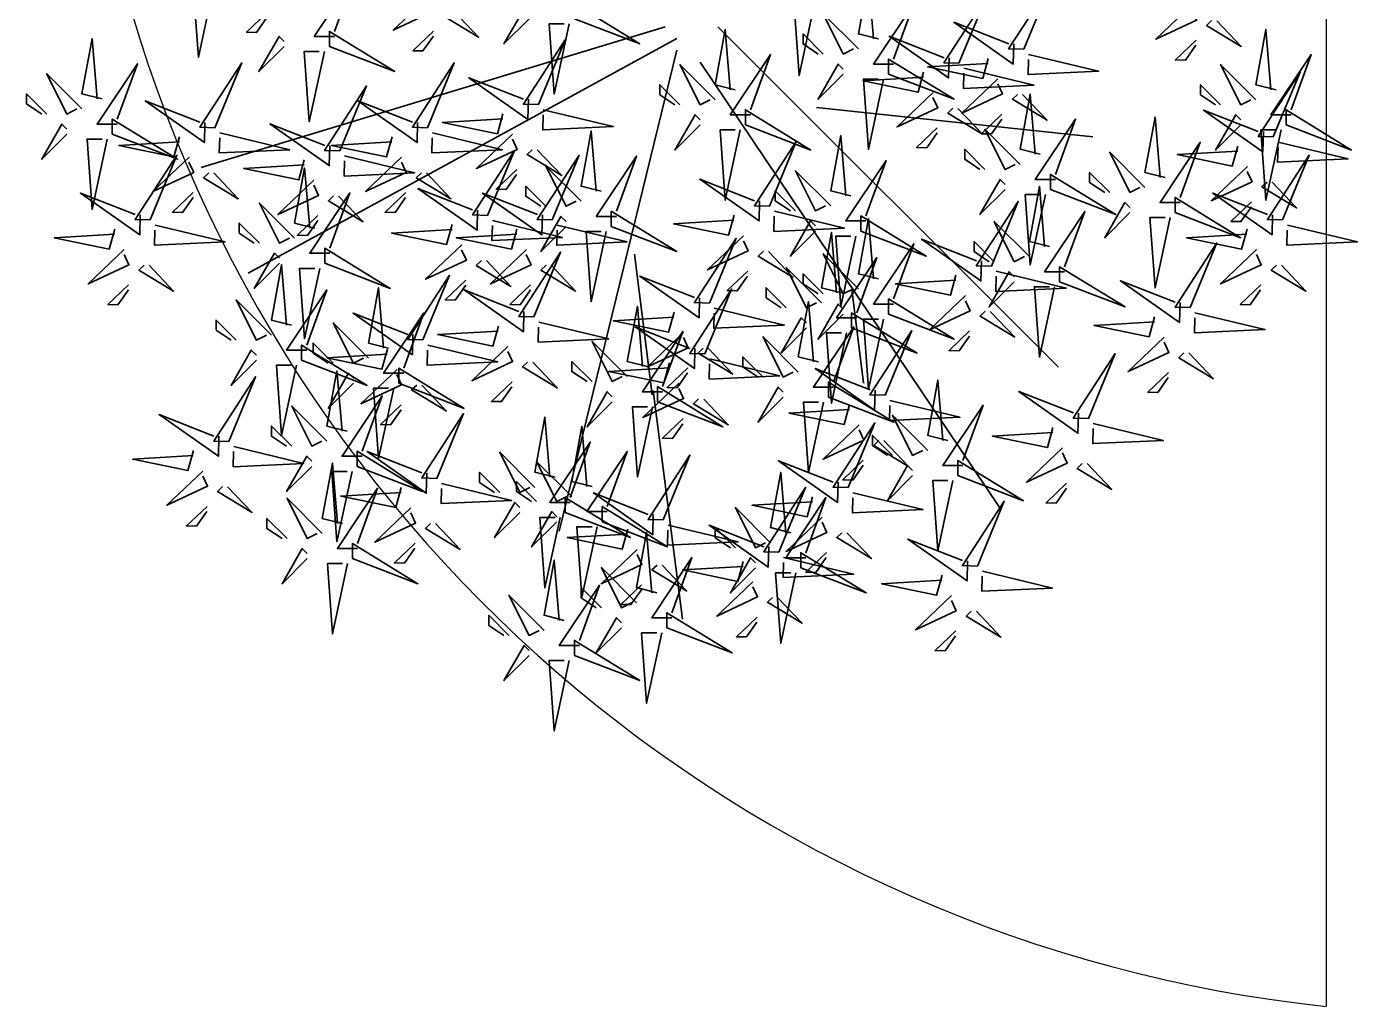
# Model space of a CAD drawing. Header units: millimetres. Extents: x -17017 to 2697, y 1903 to 18260.
# Drawn here: x -16969.207 to -16968.678, y 18238.157 to 18238.547 of the extents above; entities that cross this region are included whole.
import ezdxf

# ---------------------------------------------------------------- set-up
doc = ezdxf.new("R2010")
doc.units = ezdxf.units.MM
doc.layers.add('L-tree', color=102, linetype='Continuous', lineweight=35)

# ---------------------------------------------------------------- blocks, each defined once
blk = doc.blocks.new('shrub3')
at = {"color": 32}
for p, q in [((-11.38124452237389, -5.192651592107723), (-224.2300226111838, -69.77568886475638)), ((12.86734877886192, -5.192651592456969), (169.1360648319387, -161.2683110177168)), ((-5.992682900207001, -10.57456856916542), (-202.675710120835, -118.2129584302602)), ((-5.992682900207001, -15.95648554572836), (-59.87843112375413, -236.6151822435495)), ((4.78447334493103, -21.33840252266964), (142.1931577193609, -225.8513482889684)), ((58.16591492695443, -42.16018645159784), (184.7974760559591, -55.61498728051083)), ((74.33166579518002, -125.5799415295769), (79.72022741766705, -168.6352941182267))]:
    blk.add_line(p, q, dxfattribs=at)
at = {"color": 98}
for p, q in [((-17.27414578734897, -174.0172110953135), (-25.35698822092672, -109.4341905995097)), ((-16.76983914447192, -172.0321449724433), (-3.298402087777504, -276.9795679567906))]:
    blk.add_line(p, q, dxfattribs=at)
for points in [[(-218.5338353018597, 13.16865079087438), (-225.4596974181477, -19.1121110690583), (-227.7683181238099, 13.16865079081617), (-220.8424560073618, 13.16865079087438)], [(-193.9092935485387, 1.356496174121276), (-203.3605551533547, -7.644305798399728), (-198.750461732925, -7.759700448921649), (-193.9670622395206, -0.9514016442699358)], [(-269.6027621751855, -38.25921005816781), (-278.8372449971212, -35.95344135392224), (-274.2200035862916, -10.58998560684267), (-271.9113828806585, -38.25921005819691)], [(-186.1224857457855, -14.16909858712461), (-197.665589273136, -25.69794210855616), (-188.4311064512731, -9.55756117857527), (-186.1224857458001, -11.86332988284994)], [(-165.3448993964121, -14.16909858700819), (-135.3328302250593, -25.69794210823602), (-165.3448993964557, -7.251792474184185), (-165.3448993964121, -14.16909858700819)], [(-167.6535201018851, -16.47486729131197), (-174.5793822181731, -48.75562915124465), (-176.8880029238207, -16.47486729137017), (-169.9621408073726, -16.47486729131197)], [(-262.6769000586792, -49.78805357954116), (-271.9113828806003, -49.78805357957026), (-253.4424172368745, -22.11882912812871), (-262.6769000586792, -47.48228487526649)], [(-120.3377115220355, -51.44999447962618), (-108.061484988124, -21.73580946685979), (-127.25285165268, -51.27690250379965), (-120.3377115220355, -51.44999447962618)], [(-278.8372449970921, -42.87074746677536), (-294.9975899355632, -26.73036653691088), (-285.7631071135256, -45.17651617107913), (-281.1458657025796, -42.87074746677536)], [(-294.9975899354758, -45.17651617116644), (-304.2320727574697, -35.95344135406776), (-304.2320727574406, -40.564978762588), (-297.306210640978, -45.17651617116644)], [(-160.6179487515619, -62.03696879799827), (-148.3417222176649, -32.32278378523188), (-167.5330888822064, -61.86387682217173), (-160.6179487515619, -62.03696879799827)], [(-222.4106485870288, -49.02670201146975), (-222.6417233509856, -58.25829328500549), (-249.8401343457081, -39.10274283468607), (-224.7156952972437, -48.96900468619424)], [(-124.8900362514833, -49.02670201071305), (-125.1211110154254, -58.25829328424879), (-152.3195220101625, -39.10274283392937), (-127.1950829616835, -48.96900468543754)], [(-264.9855207641376, -54.39959098809049), (-234.9734515927703, -65.92843450934743), (-264.9855207641667, -47.48228487526649), (-264.9855207641376, -54.39959098809049)], [(-285.7631071134965, -54.39959098820691), (-297.3062106408615, -65.92843450963846), (-288.0717278189986, -49.78805357965757), (-285.7631071135111, -52.09382228390314)], [(-215.6110458383482, -53.8155896240205), (-183.5136979682429, -61.547045632964), (-215.8421206022904, -63.04718089761445), (-215.6688145293301, -56.12348744244082)], [(-165.1702734810096, -59.61367632908514), (-165.4013482449664, -68.84526760262088), (-192.5997592396889, -49.68971715230145), (-167.4753201912245, -59.55597900380963)], [(-267.2941414695961, -56.70535969236516), (-274.2200035858841, -88.98612155235605), (-276.5286242915463, -56.70535969245248), (-269.6027621750982, -56.70535969236516)], [(-234.1091882110777, -55.66190884029493), (-236.6453096852492, -64.83580278861336), (-261.8852861156774, -59.58533657388762), (-234.1669569020596, -57.96980665868614)], [(-136.5885758755176, -55.66190883956733), (-139.1246973496891, -64.83580278785666), (-164.3646737801027, -59.58533657310181), (-136.646344566514, -57.96980665790034)], [(-247.5384831165575, -93.79787507324363), (-235.2622565826605, -64.08369006050634), (-254.453623247231, -93.6247830974462), (-247.5384831165575, -93.79787507324363)], [(-229.7301695545902, -65.0088947644108), (-246.2698773630109, -80.7602982162498), (-227.5984289173357, -71.99028554483084), (-229.7879382455867, -67.31679258280201)], [(-158.370670732329, -64.402563941665), (-126.2733228622237, -72.13401995055028), (-158.6017454962566, -73.63415521520074), (-158.4284394233109, -66.7104617600271)], [(-132.2095572190447, -65.008894763625), (-148.7492650274653, -80.7602982154931), (-130.0778165817756, -71.99028554407414), (-132.2673259100266, -67.31679258204531)], [(-218.3782420764473, -72.22107484587468), (-207.1418519802828, -84.0490505642083), (-223.046104187888, -74.41357801377308), (-220.6832887866622, -72.16337752062827)], [(-172.0821498392761, -97.54624622274423), (-181.3166326612118, -95.24047751849866), (-176.6993912503822, -69.8770217714191), (-174.3907705447491, -97.54624622277333)], [(-120.8576297409018, -72.22107484514709), (-109.6212396447372, -84.0490505634225), (-125.5254918523278, -74.41357801298727), (-123.1626764511166, -72.16337751987157)], [(-79.42857614599052, -70.6349025000236), (-88.87983775082103, -79.6357044725155), (-84.2697443303623, -79.75109912306652), (-79.48634483698697, -72.94280031841481)], [(-172.489794448571, -75.59586908199708), (-189.0295022569917, -91.34727253389428), (-170.3580538113165, -82.57725986244623), (-172.5475631395675, -77.90376690038829)], [(-97.32985321436718, -89.25719441124238), (-97.56092797832389, -98.48878568477812), (-124.7593389730609, -79.3332352344587), (-99.63489992458199, -89.19949708599597)], [(-66.03615513067052, -87.52439676283393), (-75.2706379526644, -78.30132194576436), (-75.27063795264985, -82.9128593543137), (-68.34477583615808, -87.52439676283393)], [(-227.8295036812633, -81.22187681839569), (-237.2807652860793, -90.22267879088758), (-232.6706718656496, -90.33807344143861), (-227.8872723722598, -83.5297746367869)], [(-165.1562877227552, -109.0750897440885), (-174.3907705446909, -109.0750897441176), (-155.9218049009505, -81.40586529270513), (-165.1562877227552, -106.7693210398429)], [(-161.1378669704281, -82.80804916351917), (-149.9014768742636, -94.63602488179458), (-165.8057290818542, -85.00055233135936), (-163.442913680643, -82.75035183824366)], [(-130.3088913457177, -81.22187681763899), (-139.7601529505337, -90.22267879013089), (-135.1500595300895, -90.3380734406528), (-130.3666600367142, -83.5297746360302)], [(-67.64969395517255, -91.3745826035447), (-67.88076871911471, -100.6061738771095), (-95.07917971385177, -81.45062342679012), (-69.95474066538736, -91.31688527829829)], [(-181.3166326611681, -102.1577836313518), (-197.4769775996538, -86.0174027014873), (-188.2424947776162, -104.4635523356555), (-183.6252533666702, -102.1577836313518)], [(-245.2912050973246, -96.16347021688125), (-213.1938572272338, -103.8949262258247), (-245.5222798612667, -105.3950614904752), (-245.3489737883356, -98.47136803530157)], [(-197.4769775995665, -104.4635523357138), (-206.7114604215603, -95.24047751867329), (-206.7114604215458, -99.85201492719352), (-199.785598305054, -104.4635523357429)], [(-170.5891285752441, -91.80885113601107), (-180.0403901800601, -100.809653108503), (-175.4302967596304, -100.925047759054), (-170.6468972662406, -94.11674895437318)], [(-109.028392838416, -95.89240124006756), (-111.564514312573, -105.066295188386), (-136.8044907430012, -99.81582897366025), (-109.0861615294125, -98.20029905845877)], [(-90.53025046568655, -94.04608202379313), (-58.43290259559581, -101.7775380327366), (-90.76132522962871, -103.2776732973871), (-90.58801915666845, -96.35397984221345)], [(-56.8016723086912, -96.7474715799035), (-68.34477583605621, -108.276315101306), (-59.1102930141933, -92.13593417135417), (-56.80167230870575, -94.44170287559973)], [(-60.85009120647737, -96.16347021612455), (-28.75274333638663, -103.8949262250389), (-61.08116597041953, -105.3950614896894), (-60.90785989748838, -98.47136803451576)], [(-263.7893474700686, -98.00978943315567), (-266.3254689442256, -107.1836833814741), (-291.5654453746538, -101.9332171667484), (-263.8471161610651, -100.3176872515469)], [(-79.34823357922141, -98.00978943239897), (-81.88435505337839, -107.1836833807174), (-107.1243314838066, -101.9332171659626), (-79.40600227021787, -100.3176872507611)], [(-38.33270666479075, -99.05324028406176), (-45.25856878109335, -131.3340021440235), (-47.56718948672642, -99.05324028411997), (-40.64132737029286, -99.05324028409086)], [(-259.4103288135811, -107.3567753572715), (-275.9500366220018, -123.1081788091105), (-257.278588176312, -114.3381661376916), (-259.468097504563, -109.6646731756628)], [(-188.2424947775871, -113.6866271527833), (-199.7855983049521, -125.2154706742149), (-190.5511154830747, -109.075089744234), (-188.2424947776017, -111.3808584484796)], [(-167.4649084282137, -113.6866271526669), (-137.4528392568463, -125.2154706738947), (-167.4649084282573, -106.7693210398429), (-167.4649084282137, -113.6866271526669)], [(-74.9692149227194, -107.3567753564857), (-91.5089227311546, -123.1081788083538), (-72.83747428546485, -114.3381661369349), (-75.02698361371586, -109.664673174877)], [(-71.57740535383346, -138.2631438571261), (-59.30117881992192, -108.5489588443888), (-78.49254548447789, -138.0900518813287), (-71.57740535383346, -138.2631438571261)], [(-248.0584013354528, -114.5689554387645), (-236.8220112392592, -126.396931157069), (-252.7262634468643, -116.7614586066338), (-250.3634480456531, -114.511258113489)], [(-182.6822278093023, -142.0115150076163), (-191.9167106312379, -139.7057463033707), (-187.2994692204084, -114.3422905562911), (-184.9908485147753, -142.0115150076454)], [(-93.29744670380023, -112.4515672457055), (-82.06105660762114, -124.2795429639809), (-97.96530881522631, -114.6440704135457), (-95.60249341400049, -112.3938699204009)], [(-63.61728744459106, -114.5689554380078), (-52.38089734841196, -126.3969311562832), (-68.28514955601713, -116.761458605848), (-65.92233415479132, -114.5112581127032)], [(-169.7735291336721, -115.9923958569707), (-176.6993912499602, -148.2731577169034), (-179.0080119556224, -115.9923958570289), (-172.0821498391742, -115.9923958569707)], [(-122.4577205537207, -148.8501181752072), (-110.1814940198092, -119.1359331624408), (-129.3728606843797, -148.6770261993806), (-122.4577205537207, -148.8501181752072)], [(-102.7487083086016, -121.4523692181974), (-112.1999699134176, -130.4531711906893), (-107.589876492988, -130.5685658412112), (-102.8064769995981, -123.7602670365595)], [(4.430777185727493, -129.4876701324538), (4.19970242177078, -138.7192614059895), (-22.99870857296628, -119.5637109556701), (2.125730475498131, -129.4299728071783)], [(26.57207231815846, -117.2175761546241), (17.12081071334251, -126.2183781270869), (21.73090413377213, -126.3337727776379), (26.51430362716201, -119.5254739729571)], [(61.16461646428797, -127.75488916217), (51.93013364229409, -118.5318143451004), (51.93013364230865, -123.1433517536498), (58.85599575878587, -127.75488916217)], [(-257.5096629402397, -123.5697574112855), (-266.9609245450702, -132.5705593837774), (-262.350831124626, -132.6859540342994), (-257.5674316312361, -125.8776552296476)], [(-175.7563656927814, -153.5403585289605), (-184.9908485147171, -153.5403585290187), (-166.5218828709912, -125.8711340775772), (-175.7563656927814, -151.234589824744)], [(-138.1619397056493, -152.5984893250279), (-147.3964225275995, -150.2927206207823), (-142.7791811167699, -124.9292648737028), (-140.4705604111514, -152.598489325057)], [(-76.12973008328117, -135.839851388213), (-76.36080484722333, -145.0714426617487), (-103.5592158419604, -125.9158922114293), (-78.43477679349598, -135.7821540629375)], [(-73.06854904939246, -123.5697574104997), (-82.51981065422297, -132.5705593829916), (-77.90971723377879, -132.6859540335136), (-73.12631774038891, -125.8776552288618)], [(6.863092883198988, -155.2022994291037), (19.13931941711053, -125.4881144163664), (-0.05204724745999556, -155.0292074532772), (6.863092883198988, -155.2022994291037)], [(44.20451139764918, -134.1070704171725), (34.97002857564075, -124.8839956001029), (34.97002857566986, -129.4955330086523), (41.89589069214708, -134.1070704171725)], [(-191.9167106312088, -146.6230524162529), (-208.0770555696945, -130.4826714863593), (-198.8425727476424, -148.9288211205276), (-194.2253313366964, -146.6230524162529)], [(-19.44120423933782, -161.0680587720126), (-28.67568706125894, -158.762290067767), (-24.05844565042935, -133.3988343206875), (-21.74982494481083, -161.0680587720417)], [(11.23037993440812, -134.2765577450045), (43.32772780449886, -142.0080137539189), (10.99930517045141, -143.5081490185694), (11.17261124341167, -136.5844555633957)], [(58.99929399765097, -158.9506705789245), (49.76481117571529, -156.6449018746789), (54.38205258654489, -131.2814461275993), (56.69067329217796, -158.9506705789536)], [(70.3990992862673, -136.9779639792396), (58.85599575890228, -148.5068075006711), (68.0904785807652, -132.3664265706902), (70.39909928625275, -134.6721952749358)], [(-208.0770555695781, -148.9288211205858), (-217.3115383915865, -139.7057463035453), (-217.3115383915574, -144.3172837120655), (-210.3856762750802, -148.9288211206149)], [(-127.0100452831684, -146.4268257062649), (-127.2411200471106, -155.6584169798298), (-154.4395310418477, -136.5028665294813), (-129.3150919933832, -146.3691283810185)], [(-131.236077589143, -164.1273328464013), (-140.4705604110932, -164.1273328464304), (-122.0015947673528, -136.4581083950179), (-131.236077589143, -161.8215641421266)], [(-7.26776243832137, -136.122876961279), (-9.80388391247834, -145.2967709095974), (-35.04386034292111, -140.0463046948425), (-7.325531129317824, -138.4307747796411)], [(53.43899421961396, -143.3301452342421), (41.89589069226349, -154.8589887557027), (51.1303735141264, -138.7186078256927), (53.43899421959941, -141.0243765299383)], [(-147.3964225275558, -157.2100267336355), (-163.5567674660415, -141.069645803771), (-154.322284644004, -159.5157954379683), (-149.7050432330725, -157.2100267336646)], [(-87.82826970731548, -142.4750582170382), (-90.36439118148701, -151.6489521653566), (-115.6043676119152, -146.3984859506309), (-87.88603839831194, -144.7829560354294)], [(-69.33012733460055, -140.6287390007637), (-37.23277946449525, -148.3601950097072), (-69.56120209854271, -149.8603302743286), (-69.38789602558245, -142.936636819155)], [(2.310768153751269, -152.7790069601906), (2.079693389809108, -162.0105982337554), (-25.1187176049425, -142.855047783436), (0.005721443521906622, -152.7213096349151)], [(-2.888743781848461, -145.4698628853657), (-19.42845159026911, -161.2212663372338), (-0.7570031445793575, -152.4512536658149), (-2.946512472830364, -147.777760703786)], [(65.92515611417184, -170.4795141002978), (56.69067329223617, -170.4795141003269), (75.159638935962, -142.8102896488854), (65.92515611417184, -168.1737453960232)], [(71.9079598635144, -145.6359139384294), (64.98209774722636, -177.9166757983621), (62.67347704157874, -145.6359139384876), (69.59933915802685, -145.6359139384294)], [(-178.0649863982544, -158.151895937568), (-148.0529172268871, -169.6807394587668), (-178.0649863982835, -151.234589824744), (-178.0649863982544, -158.151895937568)], [(-163.5567674659542, -159.5157954380265), (-172.7912502879481, -150.2927206209279), (-172.791250287919, -154.9042580294772), (-165.8653881714417, -159.5157954380265)], [(-120.2104425344878, -151.2157133188157), (-88.11309466439707, -158.9471693277592), (-120.44151729843, -160.4473045924096), (-120.2682112254697, -153.523611137236)], [(-83.44925105084258, -151.822044141154), (-99.98895885926322, -167.573447592993), (-81.31751041357347, -158.8034349215741), (-83.50701974182448, -154.1299419595452)], [(-28.67568706122984, -165.6795961806201), (-44.83603199971549, -149.5392152507557), (-35.60154917767795, -167.9853648849239), (-30.98430776673194, -165.6795961806201)], [(49.7648111757444, -163.562207987532), (33.6044662372733, -147.4218270576675), (42.83894905931083, -165.8679766918358), (47.45619047025684, -163.5622079875611)], [(-198.8425727475988, -158.1518959376554), (-210.3856762749638, -169.680739459116), (-201.1511934531009, -153.540358529106), (-198.8425727476133, -155.8461272333516)], [(-138.7085849072173, -153.0620325350901), (-141.2447063813743, -162.2359264834085), (-166.4846828118025, -156.9854602686828), (-138.7663535981992, -155.3699303534813)], [(8.463183696294436, -152.6820429668878), (19.69957379245898, -164.5100186851632), (3.795321584882913, -154.874546134728), (6.158136986079626, -152.6243456416123)], [(9.110370902431896, -157.5678945727414), (41.20771877253719, -165.2993505816848), (8.879296138489735, -166.7994858463353), (9.052602211435442, -159.8757923911617)], [(33.60446623737516, -165.867976691894), (24.36998341536673, -156.6449018748244), (24.36998341539584, -161.2564392833447), (31.29584553187306, -165.867976691894)], [(-180.3736071036983, -160.4576646418427), (-187.2994692200009, -192.7384265017754), (-189.6080899256485, -160.4576646419009), (-182.6822278092004, -160.4576646418427)], [(-157.2420538041333, -190.7115768552758), (-166.4765366260835, -188.4058081510593), (-161.859295215254, -163.0423524039797), (-159.5506745096209, -190.711576855334)], [(-154.3222846439749, -168.7388702550961), (-165.8653881713253, -180.2677137764986), (-156.630905349477, -164.1273328465177), (-154.3222846439894, -166.4331015507923)], [(-134.3295662507298, -162.409018459206), (-150.8692740591505, -178.160421911045), (-132.1978256134607, -169.390409239626), (-134.3873349417117, -164.7169162775972)], [(-133.5446982946014, -168.7388702549506), (-103.5326291232486, -180.2677137762075), (-133.5446982946451, -161.8215641421266), (-133.5446982946014, -168.7388702549506)], [(-72.09732357269968, -159.034224222647), (-60.86093347653514, -170.8621999409515), (-76.76518568412575, -161.2267273905163), (-74.40237028291449, -158.9765268973715)], [(-44.83603199961362, -167.9853648849821), (-54.07051482162206, -158.7622900679416), (-54.0705148215784, -163.3738274764619), (-47.14465270511573, -167.9853648850112)], [(-9.387771470312146, -159.4142137890449), (-11.92389294445456, -168.5881077373051), (-37.16386937488278, -163.3376415226085), (-9.445540161294048, -161.722111607407)], [(-0.9880779085215181, -161.6828449393797), (-10.43933951332292, -170.6836469118716), (-5.8292460928933, -170.7990415624226), (-1.045846599517972, -163.9907427577709)], [(84.99128445476526, -171.8355507248489), (84.7602096908231, -181.0671419984137), (57.56179869607149, -161.9115915480652), (82.68623774455045, -171.7778533996025)], [(219.4932879576372, -163.8002498089627), (210.0420263528213, -172.8010517814255), (214.6521197732509, -172.9164464319765), (219.4355192666408, -166.1081476273248)], [(-211.4982639507652, -195.4327918311756), (-199.2220374168683, -165.7186068184092), (-218.4134040814242, -195.259699855349), (-211.4982639507652, -195.4327918311756)], [(-122.9776387726015, -169.6211985407281), (-111.7412486764078, -181.4491742590035), (-127.645500884013, -171.8137017085683), (-125.2826854828018, -169.5635012154235)], [(-5.008752813810133, -168.7611997131316), (-21.54846062223078, -184.5126031649997), (-2.877012176541029, -175.7425904935808), (-5.066521504792036, -171.0690975314938)], [(-14.8239628282754, -177.2084397019353), (15.18810634307738, -188.7372832231631), (-14.8239628283045, -170.2911335891113), (-14.8239628282754, -177.2084397019353)], [(42.83894905935449, -175.0910515089636), (31.29584553197492, -186.6198950303951), (40.53032835385238, -170.4795141003851), (42.83894905932539, -172.7852828046598)], [(63.61653540869884, -175.0910515088472), (93.62860458006617, -186.6198950301041), (63.61653540866973, -168.1737453960232), (63.61653540869884, -175.0910515088472)], [(118.359645325967, -194.9463699166372), (109.1251625040459, -192.6406012123916), (113.7424039148755, -167.2771454653121), (116.051024620494, -194.9463699166663)], [(-135.8533190000744, -171.0446389592253), (-142.7791811163625, -203.3254008192162), (-145.0878018220101, -171.0446389593126), (-138.161939705562, -171.0446389592835)], [(-35.6015491776343, -177.2084397020517), (-47.14465270499932, -188.7372832234832), (-37.9101698831364, -172.5969022935024), (-35.60154917764885, -174.9026709977479)], [(6.343174664332764, -175.9733797946246), (17.57956476049731, -187.8013555129291), (1.675312552906689, -178.1658829624648), (4.038127954117954, -175.9156824693491)], [(91.79088720344589, -176.6244383373996), (123.8882350735512, -184.3558943463431), (91.55981243950373, -185.8560296109936), (91.73311851246399, -178.9323361558199)], [(178.2718459162861, -182.4225250420277), (178.0407711523294, -191.6541163155634), (150.8423601576069, -172.498565865244), (175.9667992060713, -182.3648277167231)], [(-216.0505886802275, -193.0094993622333), (-216.2816634441697, -202.2410906357982), (-243.4800744389067, -183.0855401854787), (-218.3556353904423, -192.9518020369869)], [(-166.4765366260399, -195.3231142639124), (-182.6368815645255, -179.182733334048), (-173.402398742488, -197.6288829682162), (-168.785157331542, -195.3231142639415)], [(-132.4289003774029, -178.62200051322), (-141.8801619822189, -187.6228024857119), (-137.2700685617892, -187.7381971362338), (-132.4866690683848, -180.9298983315821)], [(-116.0976934571663, -212.3719474027748), (-103.8214669232548, -182.6577623900084), (-123.0128335878253, -212.1988554269483), (-116.0976934571663, -212.3719474027748)], [(-17.13258353373385, -179.514208406239), (-24.05844565003645, -211.7949702661717), (-26.36706635568407, -179.5142084062973), (-19.44120423922141, -179.514208406239)], [(73.29274483073095, -178.4707575537032), (70.75662335655943, -187.6446515019925), (45.51664692611666, -182.3941852872667), (73.2349761397345, -180.7786553720653)], [(61.30791470325494, -177.3968202131218), (54.38205258695234, -209.6775820730836), (52.07343188130471, -177.39682021318), (58.99929399773828, -177.3968202131509)], [(125.2855074424879, -206.4752134380105), (116.0510246205522, -206.4752134380396), (134.519990264278, -178.8059889866272), (125.2855074424879, -204.1694447337359)], [(-182.6368815644382, -197.6288829682744), (-191.8713643864176, -188.4058081512048), (-191.871364386403, -193.0173455597251), (-184.9455022699258, -197.6288829682744)], [(-61.84148331057804, -211.8855254898954), (-71.07596613251371, -209.5797567856789), (-66.45872472168412, -184.2163010385993), (-64.15010401605105, -211.8855254899536)], [(-44.88137824385194, -216.1203185520135), (-54.11586106578761, -213.814549847797), (-49.49861965495802, -188.4510941007175), (-47.1899989493395, -216.1203185520717)], [(-3.10808694048319, -184.9741817671456), (-12.5593485453137, -193.9749837396084), (-7.949255124854972, -194.0903783901595), (-3.165855631479644, -187.2820795855077)], [(77.67176348720386, -187.8177434777899), (61.13205567878322, -203.569146929658), (79.80350412445841, -194.7991342582391), (77.61399479620741, -190.1256412961811)], [(109.125162504075, -199.5579073252447), (92.96481756558933, -183.4175263953803), (102.1993003876269, -201.8636760295485), (106.8165417985729, -199.5579073252738)], [(166.5733062922372, -189.0577318708529), (164.0371848180803, -198.2316258191713), (138.7972083876521, -192.9811596044165), (166.5155376012408, -191.365629689215)], [(185.0714486649667, -187.2114126545785), (217.168796535072, -194.9428686634928), (184.8403739010246, -196.4430039281433), (185.0136799739703, -189.5193104729697)], [(92.96481756567664, -201.8636760296067), (83.73033474368276, -192.6406012125371), (83.73033474372642, -197.2521386210574), (90.65619686018908, -201.8636760296067)], [(89.02369096533221, -195.029923559312), (100.2600810615113, -206.8578992775874), (84.35582885392068, -197.2224267271522), (86.71864425513195, -194.9722262340074)], [(-227.7491283042764, -199.6447061911167), (-230.2852497784334, -208.818600139406), (-255.5252262088616, -203.5681339246512), (-227.8068969952583, -201.9526040094788)], [(-152.6248123930854, -206.8519577852276), (-122.6127432217181, -218.3808013064845), (-152.6248123931291, -199.9346516724036), (-152.6248123930854, -206.8519577852276)], [(-120.650018186614, -209.9486549338617), (-120.8810929505562, -219.1802462073683), (-148.0795039452933, -200.024695757078), (-122.9550648968288, -209.8909576085862)], [(-71.07596613248461, -216.4970628985611), (-87.23631107095571, -200.3566819686675), (-78.00182824891817, -218.8028316028358), (-73.38458683797217, -216.4970628985611)], [(-54.91562119407172, -223.4143690112687), (-64.15010401599284, -223.4143690113269), (-45.68113837226701, -195.7451445598854), (-54.91562119407172, -221.108600306994)], [(-37.95551612733107, -227.6491620733868), (-47.18999894926674, -227.6491620734159), (-28.72103330554091, -199.9799376220035), (-37.95551612734562, -225.3433933691122)], [(170.9523249487247, -198.4047177949396), (154.4126171402895, -214.1561212468077), (173.0840655859938, -205.3861085753888), (170.8945562577283, -200.71261561336)], [(-173.4023987424589, -206.8519577853149), (-184.9455022698239, -218.3808013067755), (-175.7110194479465, -202.2404203767655), (-173.4023987424589, -204.5461890810402)], [(-159.3620628361241, -233.0594574476127), (-168.5965456580598, -230.7536887433962), (-163.9793042472302, -205.3902329963166), (-161.6706835416117, -233.0594574476709)], [(-54.11586106575851, -220.7318559606501), (-70.27620600424416, -204.5914750307857), (-61.04172318220662, -223.0376246649248), (-56.42448177124606, -220.7318559606501)], [(-12.21705402521184, -231.4284911672294), (0.05917250869970303, -201.7143061544921), (-19.13219415587082, -231.2553991914319), (-12.21705402521184, -231.4284911672294)], [(68.03117938831565, -214.1834479952231), (67.80010462437349, -223.4150392687588), (40.60169362963643, -204.2594888184394), (65.72613267810084, -214.1257506699476)], [(79.5724293605308, -204.0307255318039), (70.1211677557003, -213.0315275042958), (74.73126117615902, -213.1469221548177), (79.51466066953435, -206.338623350166)], [(102.1993003876705, -211.0867508466763), (90.65619686029095, -222.6155943681078), (99.89067968216841, -206.4752134380979), (102.1993003876414, -208.7809821423725)], [(122.9768867370294, -211.0867508465599), (152.9889559083822, -222.6155943678168), (122.9768867370003, -204.1694447337359), (122.9768867370294, -211.0867508465599)], [(182.3042524268531, -205.6168978764326), (193.5406425230176, -217.4448735947371), (177.6363903154415, -207.8094010442728), (179.9992057166382, -205.5592005511862)], [(-223.3701096477744, -208.9916921151744), (-239.9098174562096, -224.7430955670425), (-221.2383690105198, -215.9730828956235), (-223.4278783387708, -211.2995899335656)], [(-154.9334330985439, -209.1577264895022), (-161.8592952148465, -241.438488349464), (-164.1679159204941, -209.1577264895604), (-157.242053804046, -209.1577264895022)], [(-87.23631107085384, -218.802831602894), (-96.47079389284772, -209.5797567858244), (-96.47079389283317, -214.1912941943738), (-89.5449317763705, -218.802831602894)], [(46.27920699556125, -237.2942505091196), (37.04472417362558, -234.988481804874), (41.66196558445517, -209.6250260577945), (43.97058629008825, -237.2942505091487)], [(120.668266031571, -213.3925195508345), (113.7424039152684, -245.6732814107963), (111.4337832096207, -213.3925195508928), (118.3596453260543, -213.3925195508637)], [(-212.018182169646, -216.2038721966965), (-200.7817920734669, -228.0318479149719), (-216.6860442810721, -218.3963753645367), (-214.3232288798463, -216.1461748713918)], [(-152.4362007196178, -244.5883009690151), (-161.6706835415389, -244.5883009690442), (-143.2017178978131, -216.9190765176027), (-152.4362007196178, -242.2825322647404)], [(-132.3485578106629, -216.5838617626869), (-134.8846792848199, -225.7577557109762), (-160.1246557152481, -220.5072894962505), (-132.4063265016594, -218.8917595810781)], [(-113.8504154379334, -214.7375425464124), (-81.75306756781356, -222.4689985553268), (-114.081490201861, -223.9691338199773), (-113.9081841289153, -217.0454403648328)], [(-70.27620600412774, -223.037624664983), (-79.51068882613617, -213.8145498479134), (-79.51068882610707, -218.4260872564628), (-72.58482670962985, -223.037624664983)], [(-16.76937875465956, -229.0051986983162), (-17.00045351860172, -238.236789971852), (-44.19886451335333, -219.0812395215326), (-19.07442546488892, -228.9475013730698)], [(40.78330301678216, -246.2502585476323), (53.05952955067914, -216.5360735348659), (33.86816288612317, -246.0771665718348), (40.78330301678216, -246.2502585476323)], [(74.83078213701083, -218.9723356077739), (106.9281300071016, -226.7037916167174), (74.59970737306867, -228.2039268813678), (74.77301344599982, -221.2802334261942)], [(172.8529908220371, -214.6176998489536), (163.4017292172357, -223.6185018214164), (168.0118226376653, -223.7338964719966), (172.7952221310697, -216.9255976673448)], [(-221.4694437744474, -225.2046741691884), (-230.9207053792779, -234.2054761416803), (-226.3106119588338, -234.3208707922022), (-221.5272124654439, -227.5125719875505)], [(-168.5965456580307, -237.6709948562493), (-184.7568905965163, -221.5306139263848), (-175.5224077744788, -239.9767635605531), (-170.9051663635182, -237.6709948562493)], [(-78.00182824888907, -228.0259064199636), (-89.54493177623954, -239.5547499414242), (-80.31044895439118, -223.4143690114142), (-78.00182824888907, -225.7201377156598)], [(-57.22424189953017, -228.0259064198763), (-27.21217272816284, -239.554749941075), (-57.22424189955927, -221.1086003070232), (-57.22424189953017, -228.0259064198763)], [(-40.26413683280407, -232.2606994819653), (-10.25206766143674, -243.7895430031931), (-40.26413683283317, -225.3433933691413), (-40.26413683280407, -232.2606994819653)], [(37.04472417365469, -241.9057879177271), (20.88437923516904, -225.7654069878627), (30.11886205722112, -244.2115566220018), (34.73610346816713, -241.9057879177271)], [(56.33263976426679, -220.8186548240483), (53.79651829010982, -229.9925487723667), (28.5565418596816, -224.742082557641), (56.27487107327033, -223.1265526424395)], [(53.20506911208213, -248.8230940304638), (43.97058629014646, -248.8230940304929), (62.43955193387228, -221.1538695790805), (53.20506911208213, -246.5173253262183)], [(131.9438554462104, -252.6024398018781), (144.2200819801219, -222.8882547891117), (125.0287153155368, -252.4293478260515), (131.9438554462104, -252.6024398018781)], [(-184.756890596429, -239.9767635606113), (-193.9913734184083, -230.7536887435417), (-193.9913734183792, -235.365226152062), (-187.0655113019166, -239.9767635606113)], [(-127.9695391541609, -225.9308476867736), (-144.5092469625961, -241.6822511386417), (-125.8377985169063, -232.9122384672228), (-128.0273078451573, -228.2387455051648)], [(-61.04172318214842, -232.2606994820526), (-72.58482670951344, -243.7895430035132), (-63.35034388766508, -227.6491620735032), (-61.04172318217752, -229.9549307777488)], [(-59.53286260498862, -230.3316751241509), (-66.45872472127667, -262.6124369840836), (-68.76734542693885, -230.3316751242091), (-61.84148331047618, -230.3316751241509)], [(60.7116584207688, -230.1656407481642), (44.1719506123336, -245.9170442000031), (62.84339905802335, -237.1470315285842), (60.65388972977235, -232.4735385665554)], [(-116.6176116760325, -233.1430277682666), (-105.381221579868, -244.9710034866002), (-121.2854737874586, -235.3355309361359), (-118.9226583862328, -233.0853304430202)], [(-28.46791837869387, -235.6404055271705), (-31.00403985286539, -244.8142994754598), (-56.2440162832936, -239.5638332607341), (-28.52568706969032, -237.9483033455617)], [(-15.20118617464323, -264.8203804004006), (-24.4356689965789, -262.5146116961841), (-19.8184275857493, -237.1511559490755), (-17.50980688013078, -264.8203804004297)], [(-9.969776005978929, -233.794086310867), (22.12757186412637, -241.5255423198105), (-10.20085076992109, -243.0256775844609), (-10.02754469696083, -236.1019841292873)], [(36.23097828731989, -243.8269660787191), (35.99990352337772, -253.0585573522549), (8.801492528640665, -233.9030069019354), (33.92593157710508, -243.7692687534436)], [(20.88437923528545, -244.21155662206), (11.64989641327702, -234.9884818050195), (11.64989641330612, -239.6000192135398), (18.57575852978334, -244.2115566220891)], [(72.06358589889714, -237.377820829628), (83.29997599507624, -249.2057965479617), (67.39572378747107, -239.5703239975264), (69.75853918869689, -237.3201235043816)], [(-154.7448214250762, -249.1998383775644), (-124.7327522537089, -260.7286818988214), (-154.7448214251053, -242.2825322647404), (-154.7448214250762, -249.1998383775644)], [(-126.0688732808485, -242.1438297407876), (-135.5201348856644, -251.1446317132795), (-130.9100414652203, -251.2600263638305), (-126.1266419718304, -244.4517275591497)], [(127.3915307167481, -250.1791473329649), (127.1604559528059, -259.4107386065007), (99.96204495806887, -240.2551881561812), (125.0864840065333, -250.1214500076894)], [(-175.5224077744206, -249.1998383776518), (-187.0655113018147, -260.7286818991124), (-177.8310284799372, -244.5883009691024), (-175.5224077744497, -246.8940696733771)], [(-57.60143243613129, -277.52474290994), (-66.83591525808151, -275.2189742057235), (-62.21867384725192, -249.8555184586439), (-59.9100531416334, -277.5247429099982)], [(-24.08889972222096, -244.9873914512573), (-40.6286075306416, -260.7387949030963), (-21.95715908496641, -251.9687822316773), (-24.14666841320286, -247.2952892696485)], [(-8.27532405812235, -276.349223921774), (-17.50980688007257, -276.3492239218031), (0.9591587636532495, -248.6799994703906), (-8.27532405812235, -274.0434552174993)], [(30.11886205726478, -253.4346314391587), (18.57575852989976, -264.9634749605902), (27.81024135176267, -248.8230940305803), (30.11886205725023, -251.1288627348549)], [(43.03058103601506, -248.6158536912699), (75.12792890610581, -256.3473097001843), (42.7995062720729, -257.8474449648347), (42.97281234500406, -250.9237515096611)], [(50.89644840660912, -253.4346314390423), (80.90851757797645, -264.9634749602701), (50.89644840658002, -246.5173253262183), (50.89644840660912, -253.4346314390423)], [(62.61232429409574, -246.3786228021781), (53.16106268926524, -255.3794247746409), (57.77115610970941, -255.494819425192), (62.55455560309929, -248.6865206205403)], [(-157.0534421305347, -251.5056070818391), (-163.9793042468227, -283.7863689418009), (-166.2879249524849, -251.5056070818973), (-159.3620628360368, -251.5056070818391)], [(-24.43566899654979, -269.4319178090373), (-40.59601393502089, -253.2915368791437), (-31.36153111298336, -271.7376865133119), (-26.7442897020519, -269.4319178090373)], [(-12.73697224409261, -252.1995715327503), (-1.500582147913519, -264.0275472510548), (-17.40483435550414, -254.3920747006196), (-15.04201895429287, -252.1418742074748)], [(24.53243866327102, -250.4621729075734), (21.99631718911405, -259.6360668558627), (-3.243659241314163, -254.3856006411079), (24.47466997230367, -252.7700707259355)], [(48.58782770116522, -255.7404001433169), (41.66196558486263, -288.0211620032496), (39.353344879215, -255.7404001433752), (46.27920699566312, -255.7404001433169)], [(134.1911334654433, -254.9680349455157), (166.2884813355486, -262.6994909544301), (133.9600587015011, -264.1996262190805), (134.1333647744468, -257.2759327639069)], [(-50.67557031962497, -289.0535864313133), (-59.91005314156064, -289.0535864313424), (-41.44108749783481, -261.38436197993), (-50.67557031962497, -286.7478177270386)], [(-22.18823384889401, -261.2003735052713), (-31.63949545372452, -270.2011754777632), (-27.0294020332658, -270.3165701282851), (-22.24600253989047, -263.5082713236334)], [(28.91145731977304, -259.8091588316602), (12.37174951133784, -275.5605622835283), (31.04319795702759, -266.7905496120802), (28.85368862877658, -262.1170566500514)], [(-66.83591525803786, -282.1362803185766), (-82.99626019652351, -265.9958993887121), (-73.76177737447142, -284.4420490228513), (-69.14453596353997, -282.1362803185766)], [(-40.59601393493358, -271.7376865133992), (-49.83049675692746, -262.5146116963006), (-49.83049675691291, -267.126149104879), (-42.90463464042114, -271.7376865133992)], [(40.26338479790138, -267.0213389131532), (51.49977489408047, -278.8493146314286), (35.59552268647531, -269.2138420809933), (37.95833808770112, -266.9636415879067)], [(120.0720097492012, -266.1613400858769), (103.532301940766, -281.912743537745), (122.2037503864558, -273.142730866326), (120.0142410582048, -268.4692379042972)], [(-10.5839447635808, -280.9607613303524), (19.42812440775742, -292.4896048515802), (-10.58394476362446, -274.0434552174993), (-10.5839447635808, -280.9607613303524)], [(131.423937227315, -273.3735201673699), (142.6603273235087, -285.2014958856744), (126.7560751159181, -275.5660233352392), (129.1188905171293, -273.3158228420943)], [(-82.99626019642164, -284.4420490229386), (-92.23074301841552, -275.2189742058399), (-92.23074301840097, -279.8305116144184), (-85.30488090192375, -284.4420490229386)], [(-31.36153111295425, -280.9607613304688), (-42.90463464031927, -292.4896048518713), (-33.67015181845636, -276.3492239219195), (-31.36153111296881, -278.654992626165)], [(30.81212319309998, -276.0221408856451), (21.36086158826947, -285.0229428581661), (25.97095500871364, -285.138337508688), (30.75435450210352, -278.3300387040363)], [(-52.98419102508342, -293.6651238398917), (-22.97212185373064, -305.1939673611196), (-52.98419102512707, -286.7478177270677), (-52.98419102508342, -293.6651238398917)], [(-12.89256546906836, -283.266530034598), (-19.8184275853564, -315.5472918945889), (-22.12704829098948, -283.2665300346853), (-15.20118617454136, -283.2665300346271)], [(121.9726756225282, -282.3743221398909), (112.5214140176977, -291.3751241123537), (117.1315074381419, -291.4905187629047), (121.9149069315317, -284.682219958253)], [(-73.76177737444232, -293.6651238400082), (-85.30488090180734, -305.1939673614106), (-76.07039807994443, -289.0535864314588), (-73.76177737447142, -291.3593551357044)], [(-55.29281173055642, -295.9708925441664), (-62.21867384684447, -328.2516544041282), (-64.5272945524921, -295.9708925442537), (-57.60143243604398, -295.9708925441664)]]:
    blk.add_lwpolyline(points, dxfattribs=at)
at = {"color": 20}
for points in [[(-163.0362786909536, -9.55756117842975), (-172.2707615129038, -9.557561178458855), (-153.8017958691635, 18.11166327295359), (-163.0362786909536, -7.251792474184185)], [(153.1439785757539, -15.45429514080752), (165.4202051096509, 14.25988987195888), (146.2288384450803, -15.28120316501008), (153.1439785757539, -15.45429514080752)], [(-119.4894702169258, 9.099908781645354), (-136.029178025361, -6.65149467025185), (-117.3577295796858, 2.118518001196207), (-119.5472389079368, 6.792010963254143)], [(123.4638193166757, -21.80647639598465), (135.7400458505872, 7.907708616752643), (116.5486791860167, -21.63338442018721), (123.4638193166757, -21.80647639598465)], [(-52.98419102649495, -1.464736076304689), (-22.97212185512763, -12.99357959753252), (-52.98419102652406, 5.452570036519319), (-52.98419102649495, -1.464736076304689)], [(77.32496140207513, -15.34461757465033), (61.16461646358948, 0.7957633552141488), (70.39909928562702, -17.650386278925), (75.01634069658758, -15.34461757465033)], [(230.3127090858907, 4.8651157207496), (213.7730012774555, -10.8862877311476), (232.4444497231598, -2.11627505972865), (230.2549403948942, 2.557217902329285)], [(-117.5888043436134, -7.113073272368638), (-127.0400659484294, -16.11387524486054), (-122.4299725279852, -16.22926989538246), (-117.6465730345953, -9.420971090730745)], [(-69.45739632230834, -40.8630201620108), (-57.1811697883968, -11.14883514927351), (-76.37253645296732, -40.68992818621336), (-69.45739632230834, -40.8630201620108)], [(61.16461646369135, -17.65038627898321), (51.93013364168291, -8.427311461913632), (51.93013364172657, -13.03884887046297), (58.85599575818924, -17.65038627898321)], [(232.2133749592031, -11.3478663332935), (222.7621133543871, -20.34866830575629), (227.3722067748313, -20.46406295630732), (232.1556062682212, -13.6557641516556)], [(-217.8583238575811, -51.44999448038288), (-205.5820973236841, -21.73580946764559), (-224.7734639882256, -51.27690250458545), (-217.8583238575811, -51.44999448038288)], [(11.60455016762717, -38.63595440218342), (-4.55579477082938, -22.49557347231894), (4.678688051193603, -40.94172310645808), (9.295929462139611, -38.63595440218342)], [(91.17668563502957, -26.87346109596547), (121.1887548063969, -38.40230461719329), (91.17668563500047, -19.95615498314146), (91.17668563502957, -26.87346109596547)], [(259.6460990707856, -38.63595440101926), (243.4857541323145, -22.49557347115478), (252.720236954352, -40.94172310529393), (257.337478365298, -38.63595440101926)], [(141.2721328787302, -29.01319542480633), (124.732425070295, -44.76459887667443), (143.4038735159993, -35.99458620525547), (141.2143641877337, -31.32109324322664)], [(267.6246959782729, -55.68477086268831), (279.9009225121845, -25.97058584992192), (260.7095558475994, -55.51167888686177), (267.6246959782729, -55.68477086268831)], [(-4.555794770742068, -40.94172310651629), (-13.79027759273595, -31.71864828944672), (-13.7902775927214, -36.33018569799606), (-6.864415476258728, -40.94172310651629)], [(111.5919736196665, -35.36537668001256), (95.05226581123134, -51.11678013188066), (113.7237142569356, -42.3467674604326), (111.5342049286701, -37.67327449840377)], [(243.4857541324163, -40.94172310538124), (234.2512713104079, -31.71864828828257), (234.251271310437, -36.33018569686101), (241.1771334269142, -40.94172310538124)], [(25.45627440059616, -50.16479792349855), (55.46834357194894, -61.69364144472638), (25.4562744005525, -43.24749181067455), (25.45627440059616, -50.16479792349855)], [(143.1727987520426, -45.22617747882032), (133.7215371472412, -54.22697945131222), (138.3316305676708, -54.34237410186324), (143.1150300610752, -47.53407529721153)], [(273.4978233037546, -50.1647979223344), (303.5098924751073, -61.69364144356223), (273.4978233037255, -43.24749180951039), (273.4978233037546, -50.1647979223344)], [(-81.32924201931746, -54.42192044603871), (-97.86894982775266, -70.17332389787771), (-79.19750138206291, -61.40331122645875), (-81.38701071031392, -56.72981826442992)], [(113.4926394929789, -51.57835873402655), (104.0413778881775, -60.57916070651845), (108.6514713086071, -60.69455535706948), (113.434870801997, -53.88625655238866)], [(151.5254415750096, -68.27947248451528), (135.3650966365385, -52.1390915546508), (144.599579458576, -70.58524118878995), (149.2168208695221, -68.27947248451528)], [(36.54325214184064, -87.4456938165822), (48.81947867573763, -57.73150880384492), (29.62811201118166, -87.27260184075567), (36.54325214184064, -87.4456938165822)], [(-176.8688131050585, -66.24888315793942), (-179.40493457923, -75.42277710622875), (-204.6449110096582, -70.1723108914739), (-176.9265817960404, -68.55678097630152)], [(-92.77752848491946, -91.68048688018462), (-80.50130195100792, -61.96630186741822), (-99.69266861557844, -91.50739490435808), (-92.77752848491946, -91.68048688018462)], [(-63.09736922571028, -93.79787507248693), (-50.82114269181329, -64.08369005972054), (-70.01250935638382, -93.6247830966604), (-63.09736922571028, -93.79787507248693)], [(135.3650966366404, -70.58524118884816), (126.1306138146465, -61.36216637177859), (126.130613814661, -65.97370378032792), (133.0564759311528, -70.58524118884816)], [(208.7657838711893, -78.86644680175232), (192.6054389327328, -62.72606587188784), (201.8399217547558, -81.17221550605609), (206.4571631657018, -78.86644680175232)], [(271.864714042691, -93.7978750707407), (284.1409405766026, -64.08369005797431), (264.9495739120321, -93.62478309491416), (271.864714042691, -93.7978750707407)], [(-49.87581019228674, -85.21862805847195), (-66.03615513075783, -69.07824712857837), (-56.8016723087203, -87.52439676277572), (-52.18443089778884, -85.21862805847195)], [(64.60490720975213, -87.33601624969742), (48.44456227128103, -71.19563531980384), (57.67904509331856, -89.64178495397209), (62.29628650426457, -87.33601624969742)], [(165.3771658079786, -79.80831600583042), (195.3892349793314, -91.33715952705825), (165.3771658079349, -72.89100989300641), (165.3771658079786, -79.80831600583042)], [(192.6054389328201, -81.1722155061143), (183.3709561108262, -71.94914068904473), (183.3709561108408, -76.56067809759406), (190.296818227318, -81.1722155061434)], [(255.7528502812638, -69.24367114668712), (239.2131424728286, -84.99507459855522), (257.8845909185184, -76.22506192713627), (255.6950815902674, -71.55156896510744)], [(-252.0908078460197, -91.3745826043305), (-252.3218826099619, -100.6061738778662), (-279.520293604699, -81.45062342754682), (-254.3958545562346, -91.31688527905499)], [(48.44456227136834, -89.6417849540303), (39.21007944937446, -80.41871013698983), (39.21007944940357, -85.03024754551006), (46.13594156586623, -89.6417849540594)], [(138.3038825419644, -114.9718070282252), (150.5801090758614, -85.25762201545876), (131.3887424113054, -114.7987150523986), (138.3038825419644, -114.9718070282252)], [(222.6175081041583, -90.39529032306746), (252.6295772755257, -101.9241338442953), (222.6175081041147, -83.47798421024345), (222.6175081041583, -90.39529032306746)], [(257.6535161545908, -85.45665320070111), (248.2022545497603, -94.45745517316391), (252.8123479702044, -94.57284982371493), (257.5957474635943, -87.76455101906322)], [(-36.02408595931774, -96.74747157981619), (-6.012016787964967, -108.2763151010149), (-36.02408595937595, -89.83016546693398), (-36.02408595931774, -96.74747157981619)], [(78.45663144270657, -98.86485977101256), (108.4687006140739, -110.3937032922113), (78.45663144266291, -91.94755365815945), (78.45663144270657, -98.86485977101256)], [(155.7654596392676, -110.6273530769977), (139.6051147008111, -94.4869721471041), (148.8395975228195, -112.9331217812723), (153.4568389337801, -110.6273530769977)], [(8.98310191516066, -131.9109626013669), (21.25932844908675, -102.1967775886005), (2.067961784516228, -131.7378706255695), (8.98310191516066, -131.9109626013669)], [(24.67140644483152, -101.004594100581), (8.131698636410874, -116.7559975524782), (26.80314708208607, -107.9859848810593), (24.61363775383506, -103.3124919189722)], [(139.6051147008984, -112.9331217813306), (130.3706318789045, -103.7100469642901), (130.3706318789191, -108.3215843728103), (137.2964939953963, -112.9331217813597)], [(-104.6493741819286, -105.2393871641834), (-121.1890819903638, -120.9907906160224), (-102.5176335446595, -112.2207779446035), (-104.707142872925, -107.5472849825746)], [(77.32496140265721, -125.449120457808), (61.16461646420066, -109.3087395279144), (70.39909928622365, -127.7548891621118), (75.01634069716965, -125.449120457808)], [(229.4644677813194, -134.0283674709499), (241.7406943152164, -104.3141824581835), (222.5493276506604, -133.8552754951234), (229.4644677813194, -134.0283674709499)], [(259.9928683456819, -107.3567753547395), (243.4531605372613, -123.1081788066076), (262.1246089829365, -114.3381661351887), (259.9350996547, -109.6646731731307)], [(60.36485633603297, -131.8013017128396), (44.20451139754732, -115.6609207829752), (53.43899421958486, -134.1070704171143), (58.05623563051631, -131.8013017128396)], [(169.6171838722221, -122.1561965983128), (199.6292530435894, -133.6850401195115), (169.617183872193, -115.2388904854888), (169.6171838722221, -122.1561965983128)], [(261.8935342190089, -123.5697574087535), (252.4422726141784, -132.5705593812454), (257.0523660346371, -132.6859540317673), (261.8357655280124, -125.8776552271156)], [(91.1766856356262, -136.9779639791232), (121.188754806979, -148.506807500351), (91.1766856355971, -130.0606578662992), (91.1766856356262, -136.9779639791232)], [(126.4320368449553, -128.530707312224), (109.8923290365346, -144.2821107640921), (128.5637774822098, -135.5120980926731), (126.3742681539588, -130.8386051306152)], [(74.21658056898741, -143.3301452341548), (104.2286497403402, -154.8589887553826), (74.21658056894375, -136.4128391213308), (74.21658056898741, -143.3301452341548)], [(-12.51534212281695, -172.5969022933568), (-21.74982494475262, -172.5969022933859), (-3.280859301026794, -144.9276778419735), (-12.51534212281695, -170.2911335891113)], [(89.54360918421298, -174.2588431937911), (101.8198357181245, -144.5446581810247), (82.628469053554, -174.0857512179646), (89.54360918421298, -174.2588431937911)], [(128.3327027182822, -144.743689366238), (118.8814411134517, -153.7444913387008), (123.4915345338959, -153.8598859892518), (128.2749340272858, -147.0515871846001)], [(217.5926220843103, -147.5872677549487), (201.0529142758896, -163.3386712068168), (219.7243627215648, -154.5686585353978), (217.5348533933138, -149.895165573369)], [(182.8241706457484, -184.8458175109408), (195.1003971796454, -155.1316324981744), (175.9090305150748, -184.6727255351143), (182.8241706457484, -184.8458175109408)], [(-81.54858517751563, -168.035026195168), (-90.99984678233159, -177.0358281676599), (-86.38975336188741, -177.1512228181819), (-81.60635386851209, -170.3429240135301)], [(-150.316191687627, -202.2404203766782), (-159.5506745095627, -202.2404203767073), (-141.0817088658223, -174.5711959252658), (-150.316191687627, -199.9346516724036)], [(72.58350411777792, -216.6067404641362), (84.85973065167491, -186.8925554513989), (65.66836398710439, -216.4336484883388), (72.58350411777792, -216.6067404641362)], [(-209.2509859315469, -197.7983869748132), (-177.1536380614416, -205.5298429837276), (-209.4820606954745, -207.029978248378), (-209.3087546225433, -200.1062847932044)], [(-42.57275753826252, -234.5664681862399), (-49.49861965455057, -266.8472300461726), (-51.80724036021275, -234.5664681862982), (-44.88137824375008, -234.5664681862399)], [(115.6929910926992, -256.8143541617901), (113.1568696185423, -265.9882481101085), (87.91689318811405, -260.7377818953537), (115.6352224017173, -259.1222519801522)]]:
    blk.add_lwpolyline(points, dxfattribs=at)
at = {"color": 94}
for points in [[(86.5594442239817, -10.73308016601368), (77.32496140204603, -8.427311461797217), (81.94220281287562, 16.93614428528235), (84.25082351849414, -10.73308016604278)], [(-108.1375427387975, 1.887728700123262), (-96.90115264263295, -9.94024701815215), (-112.8054048502236, -0.3047744677169248), (-110.4425894490123, 1.945426025398774)], [(-73.7617773758393, -1.464736076421104), (-85.30488090321887, -12.99357959782355), (-76.07039808135596, 3.146801332128234), (-73.7617773758684, 0.8410326278826687)], [(57.06786382819701, 4.699081345082959), (50.14200171190896, -27.58168051484972), (47.83338100626133, 4.699081345024751), (54.7592431226949, 4.699081345082959)], [(93.48530634048802, -22.26192368738702), (84.2508235185669, -22.26192368741613), (102.7197891622927, 5.407300763996318), (93.48530634048802, -19.95615498314146)], [(-55.29281173195341, -3.770504780579358), (-62.21867384824145, -36.05126664054114), (-64.52729455390363, -3.77050478066667), (-57.60143243745551, -3.770504780579358)], [(148.5916538462916, -13.03100267189438), (148.3605790823349, -22.26259394543013), (121.1621680876124, -3.107043495110702), (146.2866071360768, -12.97330534661887)], [(241.664636564019, -2.347064360772492), (252.9010266601836, -14.17504007907701), (236.9967744525929, -4.539567528612679), (239.3595898538042, -2.28936703549698)], [(20.83903298953373, -34.02441699354677), (11.60455016759806, -31.7186482893303), (16.22179157842766, -6.355192542250734), (18.53041228406073, -34.02441699360497)], [(118.9114945872279, -19.38318392710062), (118.6804198232712, -28.61477520060726), (91.48200882853416, -9.45922475028783), (116.6064478769986, -19.325486601796)], [(268.8805818926921, -34.02441699238261), (259.646099070771, -31.71864828816615), (264.2633404816006, -6.355192541086581), (266.5719611872191, -34.02441699244082)], [(27.76489510605461, -45.55326051492011), (18.53041228411894, -45.55326051494922), (36.99937792784476, -17.88403606353677), (27.76489510604006, -43.24749181064544)], [(155.3912565949868, -17.81989028444514), (187.4886044650775, -25.55134629335953), (155.1601818310301, -27.05148155800998), (155.3334879039758, -20.12778810283635)], [(275.806444009213, -45.55326051375596), (266.5719611872773, -45.55326051378506), (285.0409268310032, -17.88403606237262), (275.806444009213, -43.24749180948129)], [(70.39909928567067, -26.87346109605278), (58.85599575830565, -38.40230461751344), (68.09047858016856, -22.26192368750344), (70.39909928567067, -24.56769239174901)], [(136.8931142222427, -19.66620950074866), (134.3569927480858, -28.840103449038), (109.1170163176575, -23.58963723428315), (136.8353455312463, -21.97410731908167)], [(125.7110973359086, -24.17207153965137), (157.8084452059993, -31.90352754856576), (125.4800225719664, -33.40366281321621), (125.6533286449121, -26.47996935804258)], [(-74.00972105177061, -38.43972769309767), (-74.24079581569822, -47.67131896663341), (-101.4392068104498, -28.51576851631398), (-76.31476776198542, -38.38203036782215)], [(107.2129549631791, -26.01839075592579), (104.6768334890221, -35.19228470421513), (79.43685705859389, -29.94181848948938), (107.1551862721826, -28.326288574317)], [(88.86806492957112, -29.17922980024014), (81.94220281326852, -61.45999166017282), (79.6335821076209, -29.17922980029834), (86.55944422408356, -29.17922980024014)], [(152.6240603568585, -36.22537550632842), (163.8604504530376, -48.05335122460383), (147.956198245447, -38.41787867416861), (150.3190136466583, -36.16767818105291)], [(160.7599243969307, -63.66793507584953), (151.5254415749805, -61.36216637166217), (156.1426829858101, -35.9987106245826), (158.4513036914432, -63.66793507593684)], [(122.9439010977949, -42.57755676150555), (134.1802911939594, -54.40553247981006), (118.2760389863834, -44.77005992937484), (120.6388543875801, -42.51985943625914)], [(-85.70826067581947, -45.07493452192284), (-88.2443821499619, -54.24882847024128), (-113.4843585804047, -48.99836225551553), (-85.76602936680138, -47.38283234031405)], [(-67.21011830307543, -43.22861530564842), (-35.11277043297014, -50.96007131459191), (-67.4411930670176, -52.46020657921326), (-67.26788699407189, -45.53651312403963)], [(4.678688051237259, -50.16479792358587), (-6.86441547612776, -61.69364144504652), (2.370067345720599, -45.55326051503653), (4.678688051222707, -47.85902921928209)], [(167.6857865134516, -75.19677859725198), (158.4513036915014, -75.19677859728108), (176.9202693352272, -47.52755414586863), (167.6857865134225, -72.89100989297731)], [(218.0002666931105, -74.25490939314477), (208.7657838711602, -71.9491406888992), (213.3830252819898, -46.58568494181964), (215.6916459876229, -74.25490939317388)], [(263.0723712488107, -53.26147839377518), (262.8412964848685, -62.49306966731092), (235.6428854901314, -43.3375192169915), (260.7673245385959, -53.20378106849967)], [(252.7202369543957, -50.16479792245082), (241.1771334270306, -61.69364144388237), (250.4116162488936, -45.55326051390148), (252.7202369543811, -47.85902921814704)], [(-118.0904335028026, -53.8155896232638), (-85.99308563269733, -61.5470456321782), (-118.3215082667302, -63.04718089682865), (-118.1482021937845, -56.12348744165502)], [(-40.64132737038017, -80.6070906498353), (-49.87581019233039, -78.30132194558973), (-45.2585687815008, -52.93786619851016), (-42.94994807586772, -80.6070906498644)], [(23.14765369512315, -52.47056662777322), (16.22179157883511, -84.7513284877059), (13.91317087320203, -52.47056662783143), (20.8390329896356, -52.47056662777322)], [(271.1892025982816, -52.47056662660907), (264.2633404819935, -84.75132848657086), (261.9547197763459, -52.47056662669638), (268.8805818928086, -52.47056662660907)], [(73.8393900316587, -82.72447884106077), (64.60490720970847, -80.4187101368152), (69.22214862055262, -55.05525438973564), (71.53076932618569, -82.72447884108988)], [(224.9261288096168, -85.78375291448901), (215.6916459876811, -85.78375291451812), (234.1606116314215, -58.11452846310567), (224.9261288096168, -83.47798421024345)], [(251.3738316247618, -59.89668522260035), (248.8377101506048, -69.07057917091879), (223.5977337201766, -63.82011295616394), (251.3160629337799, -62.20458304096246)], [(269.8719739975058, -58.05036600632593), (301.9693218676111, -65.78182201524032), (269.6408992335637, -67.28195727989078), (269.8142053065094, -60.35826382471714)], [(-69.97731454118912, -61.6341005275317), (-58.74092444501002, -73.46207624583622), (-74.64517665260064, -63.82660369540099), (-72.28236125138937, -61.57640320225619)], [(-33.71546525385929, -92.13593417120865), (-42.94994807580952, -92.13593417126685), (-24.48098243208369, -64.4667097198253), (-33.71546525385929, -89.83016546693398)], [(80.76525214816502, -94.25332236240502), (71.53076932622935, -94.25332236246322), (89.99973496996972, -66.58409791102167), (80.76525214816502, -91.94755365815945)], [(31.99092741239292, -85.02240134766907), (31.75985264843621, -94.25399262123392), (4.5614416537137, -75.0984421709145), (29.68588070217811, -84.96470402239356)], [(144.5995794586197, -79.80831600591773), (133.0564759312547, -91.33715952734929), (142.290958753103, -75.1967785973684), (144.5995794586051, -77.50254730161396)], [(164.9999424611888, -106.015815668361), (155.7654596392385, -103.7100469641155), (160.3827010500681, -78.3465912170359), (162.6913217556867, -106.0158156683901)], [(267.1047777593922, -76.45585122818011), (278.3411678555713, -88.28382694648462), (262.4369156479806, -78.6483543960494), (264.7997310491919, -76.3981539029046)], [(163.0685451025056, -82.11408471010509), (156.1426829862176, -114.3948465700378), (153.8340622805845, -82.1140847101633), (160.759924397018, -82.11408471010509)], [(267.3123893132433, -91.37458260179847), (267.0813145493012, -100.6061738753633), (239.8829035545496, -81.45062342504389), (265.007342603014, -91.31688527655206)], [(38.79053016107355, -89.81128896024893), (70.88787803117884, -97.54274496913422), (38.55945539713139, -99.04288023381378), (38.73276147009165, -92.11918677864014)], [(171.9258045776951, -117.5446591897053), (162.6913217557594, -117.5446591897635), (181.1602873994852, -89.87543473832193), (171.9258045776951, -115.2388904854888)], [(201.8399217547994, -90.39529032318387), (190.2968182274344, -101.9241338446154), (199.5313010492973, -85.78375291463453), (201.8399217547849, -88.0895216189092)], [(20.29238778834406, -91.65760817652335), (17.75626631417254, -100.8315021247836), (-7.483710116241127, -95.58103591008694), (20.23461909736216, -93.96550599488546)], [(57.67904509334767, -98.86485977109987), (46.13594156598265, -110.3937032925605), (55.37042438784556, -94.25332236255053), (57.67904509333312, -96.5590910667961)], [(86.55944422457833, -120.8375830491714), (77.32496140264266, -118.5318143449549), (81.94220281347225, -93.16835859784624), (84.25082351909077, -120.8375830492005)], [(220.3088873986999, -92.70105902734213), (213.3830252823973, -124.9818208873039), (211.0744045767642, -92.70105902742944), (218.0002666931978, -92.70105902734213)], [(274.111992061924, -96.16347021434922), (306.2093399320293, -103.8949262232927), (273.8809172979818, -105.3950614879432), (274.0542233709275, -98.47136803276953)], [(69.59933915793954, -127.189764304203), (60.36485633598932, -124.8839955999865), (64.98209774681891, -99.52053985290695), (67.29071845243743, -127.1897643042612)], [(76.14801073724811, -101.1706284752872), (69.22214862096007, -133.4513903352199), (66.91352791529789, -101.1706284753454), (73.839390031746, -101.1706284752872)], [(133.7515578125167, -112.5485145592829), (133.52048304856, -121.7801058328478), (106.3220720538229, -102.6245553825283), (131.4465111022873, -112.4908172340365)], [(255.6138496891799, -98.00978943068185), (253.0777282150375, -107.1836833789421), (227.8377517846093, -101.9332171642163), (255.5560809982126, -100.317687249044)], [(36.02333392297442, -108.2167741821031), (47.25972401913896, -120.0447499004076), (31.35547181153379, -110.4092773499433), (33.71828721275961, -108.1590768568276)], [(93.48530634108465, -132.3664265705447), (84.25082351914898, -132.3664265705738), (102.7197891628748, -104.6972021191614), (93.48530634108465, -130.06065786627)], [(76.52520127444586, -138.7186078255763), (67.29071845249564, -138.7186078256054), (85.75968409623601, -111.049383374193), (76.52520127444586, -136.4128391213017)], [(271.3447958238103, -114.5689554362616), (282.5811859199894, -126.396931154537), (266.6769337123987, -116.7614586041018), (269.03974911361, -114.511258110957)], [(122.0530181884533, -119.1837213881372), (119.5168967142963, -128.3576153364556), (94.2769202838681, -123.1071491217008), (121.9952494974859, -121.4916192064993)], [(148.8395975228777, -122.1561965984001), (137.2964939955127, -133.6850401198608), (146.5309768173756, -117.5446591898508), (148.8395975228632, -119.8504278941255)], [(140.5511605611973, -117.3374021718628), (172.6485084312881, -125.0688581807772), (140.3200857972552, -126.5689934454276), (140.4933918702009, -119.645299990254)], [(224.9121430518717, -131.6050750020077), (224.681068287915, -140.8366662755725), (197.4826572931925, -121.6811158252531), (222.6070963416423, -131.5473776767612)], [(167.3085631667636, -124.4619653025875), (160.3827010504756, -156.7427271625202), (158.074080344828, -124.4619653026457), (164.9999424612761, -124.4619653025875)], [(88.8680649301532, -139.2837326834269), (81.94220281386515, -171.5644945433596), (79.63358210823208, -139.283732683456), (86.55944422468019, -139.2837326834269)], [(137.7839643230836, -135.742887393717), (149.0203544192627, -147.5708631120215), (133.1161022116576, -137.9353905615862), (135.4789176128834, -135.6851900684414)], [(213.2136034278083, -138.2402818308619), (210.6774819536513, -147.4141757791804), (185.4375055232231, -142.1637095644255), (213.1558347368409, -140.548179649224)], [(231.7117458005523, -136.3939626145875), (263.8090936706576, -144.1254186235019), (231.4806710366101, -145.6255538881524), (231.6539771095559, -138.7018604329787)], [(228.9445495624532, -154.7994478364708), (240.1809396586177, -166.6274235547462), (224.2766874510125, -156.991951004311), (226.6395028522384, -154.7417505111662)]]:
    blk.add_lwpolyline(points, dxfattribs=at)

msp = doc.modelspace()

# ---------------------------------------------------------------- linework, layer by layer
msp.add_line((-16968.69074112421, 18238.66225273422), (-16968.69074112421, 18238.15740436568))
msp.add_arc((-16968.63209986134, 18238.71039026939), 0.5560865107294342, 194.2438745783311, 263.9467053652381)

# ---------------------------------------------------------------- block references
at = {"layer": 'L-tree', "linetype": 'Continuous', "xscale": 0.0008659500090654936, "yscale": 0.0008659500090654936, "zscale": 0.0008659500090654936}
msp.add_blockref('shrub3', (-16968.94352974658, 18238.55112465976), dxfattribs=at)

doc.saveas('drawing.dxf')
